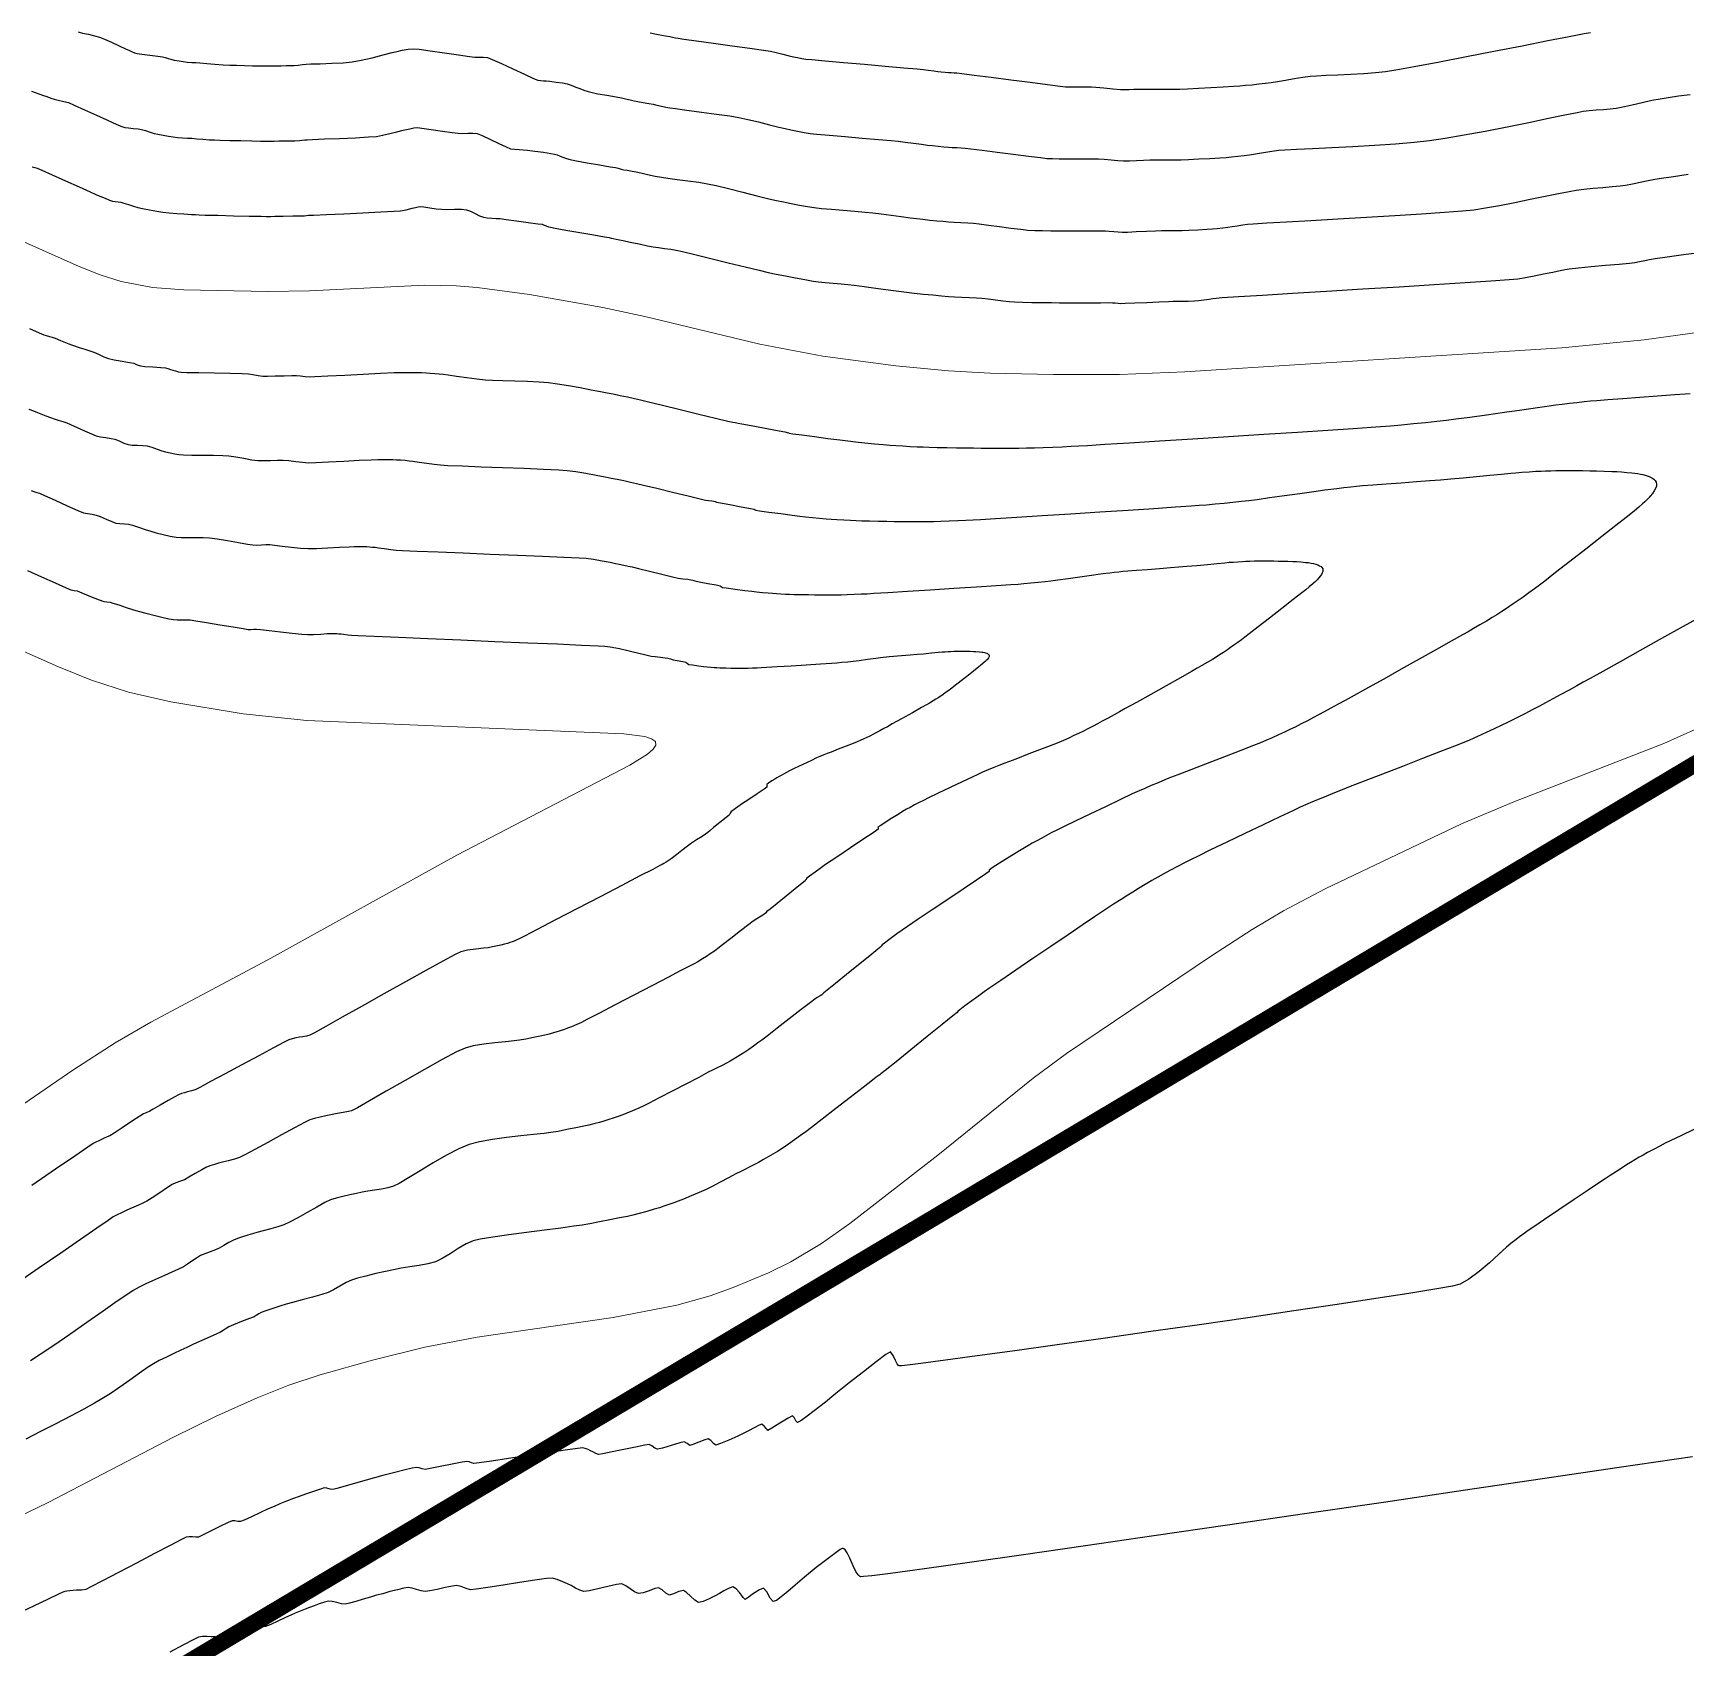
# Model space of a CAD drawing. Extents: x 27 to 849, y 0 to 853.
# Drawn here: x 153.4 to 252.1, y 643.6 to 740.1 of the extents above; entities that cross this region are included whole.
import ezdxf

# ---------------------------------------------------------------- set-up
doc = ezdxf.new("R2010")
doc.units = 0
doc.header["$LTSCALE"] = 2
for name, color, linetype in [('ARQ - PORTAS E ESQUADRIAS 1-50', 2, 'Continuous'), ('Curva 1 m', 5, 'Continuous'), ('Curva Mestra', 1, 'Continuous')]:
    doc.layers.add(name, color=color, linetype=linetype)

msp = doc.modelspace()

# ---------------------------------------------------------------- linework, layer by layer
at = {"layer": 'ARQ - PORTAS E ESQUADRIAS 1-50', "const_width": 1}
msp.add_lwpolyline([(619.662, 64.962), (532.953, 53.734), (488.222, 57.382), (464.071, 66.688), (452.245, 74.702), (148.786, 382.232), (76.606, 469.903), (65.463, 493.563), (62.139, 582.817), (440.601, 808.535), (802.504, 491.862), (619.662, 64.962)], close=True, dxfattribs=at)
at = {"layer": 'Curva 1 m', "linetype": 'Continuous', "lineweight": -3}
for points, elevation in [([(156.128, 740.145), (156.391, 740.081), (156.74, 740.006), (157.101, 739.924), (157.402, 739.84), (157.698, 739.72), (158.122, 739.531), (158.574, 739.323), (158.951, 739.147), (159.152, 739.055), (159.31, 738.986), (159.491, 738.91), (159.652, 738.855), (159.926, 738.816), (160.403, 738.761), (160.879, 738.707), (161.152, 738.671), (161.312, 738.624), (161.492, 738.563), (161.652, 738.513), (161.862, 738.468), (162.149, 738.414), (162.402, 738.374), (162.64, 738.351), (162.913, 738.333), (163.152, 738.317), (163.388, 738.298), (163.798, 738.266), (164.292, 738.227), (164.782, 738.192), (165.178, 738.168), (165.568, 738.154), (166.047, 738.141), (166.529, 738.132), (166.934, 738.126), (167.178, 738.123), (167.447, 738.123), (167.754, 738.127), (168.023, 738.13), (168.247, 738.133), (168.536, 738.136), (168.818, 738.141), (169.023, 738.149), (169.25, 738.172), (169.508, 738.204), (169.735, 738.229), (170.024, 738.239), (170.577, 738.253), (171.259, 738.276), (171.939, 738.311), (172.485, 738.362), (173.018, 738.46), (173.671, 738.61), (174.326, 738.773), (174.866, 738.911), (175.173, 738.985), (175.475, 739.05), (175.82, 739.116), (176.124, 739.149), (176.471, 739.114), (177.147, 739.021), (177.985, 738.899), (178.819, 738.776), (179.481, 738.679), (179.805, 738.635), (180.045, 738.634), (180.32, 738.64), (180.555, 738.621), (180.835, 738.508), (181.39, 738.258), (182.081, 737.94), (182.766, 737.623), (183.305, 737.376), (183.559, 737.267), (183.715, 737.246), (183.898, 737.238), (184.059, 737.229), (184.281, 737.204), (184.656, 737.158), (185.044, 737.106), (185.309, 737.058), (185.552, 736.973), (185.825, 736.859), (186.062, 736.763), (186.3, 736.68), (186.573, 736.592), (186.815, 736.523), (187.146, 736.46), (187.691, 736.367), (188.235, 736.276), (188.565, 736.218), (188.805, 736.161), (189.077, 736.092), (189.317, 736.035), (189.54, 735.993), (189.855, 735.937), (190.183, 735.88), (190.443, 735.832), (190.674, 735.783), (190.943, 735.724), (191.211, 735.665), (191.443, 735.619), (191.79, 735.569), (192.467, 735.48), (193.329, 735.366), (194.229, 735.244), (195.024, 735.131), (195.568, 735.043), (196.1, 734.927), (196.741, 734.771), (197.391, 734.607), (197.95, 734.464), (198.318, 734.375), (198.663, 734.303), (199.066, 734.222), (199.47, 734.147), (199.818, 734.092), (200.211, 734.051), (200.953, 733.984), (201.906, 733.901), (202.932, 733.813), (203.893, 733.73), (204.651, 733.664), (205.068, 733.625), (205.492, 733.572), (205.993, 733.504), (206.47, 733.439), (206.818, 733.394), (207.116, 733.361), (207.468, 733.326), (207.807, 733.293), (208.068, 733.271), (208.299, 733.257), (208.568, 733.244), (208.837, 733.232), (209.068, 733.216), (209.401, 733.175), (210.081, 733.088), (210.973, 732.972), (211.941, 732.846), (212.849, 732.729), (213.561, 732.641), (213.943, 732.598), (214.289, 732.582), (214.692, 732.573), (215.096, 732.569), (215.443, 732.567), (215.803, 732.567), (216.235, 732.572), (216.668, 732.574), (217.028, 732.568), (217.375, 732.544), (217.778, 732.505), (218.181, 732.468), (218.528, 732.448), (218.882, 732.453), (219.302, 732.473), (219.724, 732.496), (220.087, 732.51), (220.394, 732.513), (220.783, 732.512), (221.206, 732.51), (221.615, 732.511), (221.962, 732.516), (222.397, 732.533), (223.016, 732.563), (223.686, 732.599), (224.275, 732.633), (224.65, 732.658), (224.973, 732.687), (225.349, 732.726), (225.725, 732.768), (226.047, 732.809), (226.41, 732.865), (226.883, 732.946), (227.373, 733.027), (227.79, 733.085), (228.144, 733.108), (228.841, 733.144), (229.804, 733.19), (230.954, 733.247), (232.214, 733.314), (233.507, 733.389), (234.753, 733.472), (235.875, 733.563), (236.795, 733.661), (237.719, 733.798), (238.852, 733.995), (240.115, 734.232), (241.428, 734.49), (242.711, 734.749), (243.886, 734.99), (244.874, 735.194), (245.594, 735.34), (245.967, 735.41), (246.321, 735.451), (246.734, 735.488), (247.167, 735.523), (247.579, 735.561), (247.933, 735.605), (248.338, 735.682), (248.879, 735.8), (249.48, 735.936), (250.065, 736.064), (250.558, 736.162), (251.026, 736.235), (251.657, 736.325), (252.353, 736.42)], 48), ([(190.271, 740.085), (190.743, 740.001), (191.19, 739.923), (191.443, 739.877), (191.602, 739.843), (191.783, 739.803), (191.943, 739.77), (192.27, 739.724), (193.027, 739.62), (194.047, 739.48), (195.165, 739.327), (196.214, 739.181), (197.029, 739.066), (197.443, 739.002), (197.786, 738.926), (198.195, 738.825), (198.571, 738.729), (198.818, 738.669), (199.056, 738.619), (199.328, 738.566), (199.568, 738.527), (199.917, 738.493), (200.714, 738.421), (201.81, 738.324), (203.056, 738.215), (204.303, 738.105), (205.404, 738.008), (206.208, 737.937), (206.568, 737.904), (206.862, 737.867), (207.194, 737.822), (207.443, 737.789), (207.649, 737.767), (207.884, 737.743), (208.068, 737.727), (208.227, 737.718), (208.409, 737.71), (208.568, 737.7), (208.877, 737.662), (209.612, 737.568), (210.63, 737.438), (211.793, 737.289), (212.959, 737.14), (213.987, 737.01), (214.737, 736.916), (215.068, 736.877), (215.306, 736.867), (215.579, 736.863), (215.818, 736.861), (216.065, 736.862), (216.356, 736.865), (216.61, 736.861), (216.879, 736.842), (217.346, 736.803), (217.877, 736.757), (218.343, 736.719), (218.61, 736.702), (218.859, 736.707), (219.142, 736.722), (219.39, 736.733), (219.666, 736.733), (220.168, 736.732), (220.782, 736.731), (221.394, 736.732), (221.89, 736.74), (222.352, 736.758), (223.004, 736.788), (223.745, 736.827), (224.471, 736.867), (225.081, 736.903), (225.473, 736.93), (225.811, 736.96), (226.202, 736.999), (226.61, 737.043), (227.001, 737.088), (227.337, 737.13), (227.709, 737.187), (228.189, 737.269), (228.716, 737.358), (229.228, 737.44), (229.661, 737.499), (230.044, 737.529), (230.617, 737.56), (231.319, 737.594), (232.087, 737.632), (232.859, 737.676), (233.572, 737.727), (234.163, 737.787), (234.788, 737.888), (235.867, 738.084), (237.28, 738.35), (238.907, 738.662), (240.626, 738.995), (242.318, 739.325), (243.861, 739.627), (245.135, 739.876), (246.019, 740.049), (246.392, 740.119)], 49), ([(153.343, 736.612), (153.784, 736.454), (154.051, 736.359), (154.254, 736.284), (154.486, 736.198), (154.692, 736.13), (154.94, 736.07), (155.262, 736), (155.541, 735.926), (155.879, 735.783), (156.503, 735.503), (157.219, 735.177), (157.838, 734.895), (158.166, 734.748), (158.402, 734.645), (158.674, 734.531), (158.916, 734.449), (159.131, 734.413), (159.417, 734.384), (159.702, 734.356), (159.915, 734.326), (160.155, 734.256), (160.426, 734.163), (160.665, 734.089), (160.885, 734.041), (161.192, 733.98), (161.518, 733.922), (161.79, 733.88), (162.05, 733.854), (162.352, 733.832), (162.655, 733.813), (162.915, 733.795), (163.202, 733.773), (163.568, 733.744), (163.945, 733.715), (164.266, 733.696), (164.603, 733.685), (165.17, 733.671), (165.845, 733.656), (166.502, 733.642), (167.017, 733.632), (167.266, 733.628), (167.445, 733.629), (167.65, 733.631), (167.83, 733.633), (168.109, 733.637), (168.588, 733.645), (169.063, 733.654), (169.33, 733.661), (169.481, 733.677), (169.653, 733.698), (169.804, 733.715), (170.12, 733.728), (170.822, 733.756), (171.733, 733.793), (172.673, 733.834), (173.465, 733.876), (173.929, 733.914), (174.285, 733.979), (174.72, 734.079), (175.157, 734.188), (175.517, 734.28), (175.721, 734.329), (175.922, 734.372), (176.153, 734.417), (176.355, 734.439), (176.647, 734.406), (177.206, 734.326), (177.865, 734.227), (178.456, 734.141), (178.809, 734.096), (179.071, 734.092), (179.376, 734.101), (179.68, 734.102), (179.934, 734.075), (180.234, 733.961), (180.708, 733.744), (181.232, 733.493), (181.682, 733.279), (181.937, 733.173), (182.172, 733.141), (182.446, 733.128), (182.687, 733.115), (182.945, 733.084), (183.393, 733.026), (183.899, 732.959), (184.333, 732.897), (184.562, 732.859), (184.724, 732.802), (184.906, 732.726), (185.064, 732.662), (185.223, 732.607), (185.405, 732.548), (185.566, 732.502), (185.878, 732.445), (186.51, 732.335), (187.248, 732.208), (187.88, 732.1), (188.191, 732.044), (188.351, 732.007), (188.532, 731.961), (188.692, 731.923), (188.902, 731.884), (189.19, 731.834), (189.443, 731.787), (189.705, 731.731), (190.117, 731.639), (190.567, 731.542), (190.943, 731.467), (191.314, 731.413), (191.876, 731.341), (192.527, 731.258), (193.167, 731.169), (193.693, 731.083), (194.209, 730.97), (194.952, 730.791), (195.804, 730.579), (196.645, 730.368), (197.356, 730.191), (197.818, 730.082), (198.223, 729.996), (198.694, 729.901), (199.187, 729.805), (199.659, 729.72), (200.068, 729.656), (200.488, 729.61), (201.088, 729.556), (201.781, 729.498), (202.483, 729.442), (203.107, 729.389), (203.568, 729.345), (204.062, 729.285), (204.651, 729.206), (205.255, 729.123), (205.796, 729.05), (206.193, 728.999), (206.541, 728.961), (206.953, 728.918), (207.379, 728.876), (207.768, 728.839), (208.068, 728.814), (208.415, 728.793), (208.818, 728.775), (209.222, 728.755), (209.568, 728.732), (209.905, 728.692), (210.455, 728.619), (211.118, 728.529), (211.798, 728.438), (212.397, 728.363), (212.818, 728.32), (213.224, 728.299), (213.695, 728.286), (214.189, 728.279), (214.661, 728.276), (215.068, 728.272), (215.52, 728.271), (216.087, 728.273), (216.666, 728.276), (217.153, 728.278), (217.445, 728.274), (217.677, 728.258), (217.945, 728.232), (218.214, 728.208), (218.445, 728.194), (218.759, 728.201), (219.288, 728.223), (219.894, 728.25), (220.439, 728.275), (220.784, 728.288), (221.073, 728.29), (221.409, 728.289), (221.745, 728.288), (222.034, 728.291), (222.42, 728.307), (222.962, 728.335), (223.488, 728.364), (223.826, 728.386), (224.123, 728.414), (224.461, 728.45), (224.758, 728.487), (225, 728.524), (225.315, 728.578), (225.642, 728.632), (225.92, 728.671), (226.267, 728.694), (227.077, 728.742), (228.254, 728.81), (229.702, 728.893), (231.326, 728.988), (233.031, 729.089), (234.721, 729.192), (236.301, 729.293), (237.675, 729.386), (238.749, 729.468), (239.427, 729.535), (240.129, 729.64), (240.965, 729.789), (241.877, 729.965), (242.807, 730.153), (243.697, 730.337), (244.488, 730.5), (245.122, 730.627), (245.541, 730.701), (245.998, 730.756), (246.549, 730.81), (247.133, 730.862), (247.691, 730.91), (248.163, 730.954), (248.491, 730.993), (248.897, 731.07), (249.366, 731.175), (249.836, 731.282), (250.241, 731.364), (250.639, 731.425), (251.346, 731.525), (252.238, 731.648)], 47), ([(153.379, 732.084), (153.54, 732.049), (153.679, 732.012), (153.958, 731.89), (154.577, 731.613), (155.371, 731.254), (156.179, 730.89), (156.836, 730.594), (157.179, 730.441), (157.429, 730.336), (157.73, 730.212), (158.006, 730.103), (158.179, 730.042), (158.337, 730.018), (158.52, 730.002), (158.679, 729.981), (158.852, 729.929), (159.127, 729.838), (159.427, 729.739), (159.679, 729.665), (159.972, 729.601), (160.382, 729.52), (160.815, 729.443), (161.179, 729.387), (161.556, 729.349), (162.01, 729.316), (162.425, 729.29), (162.679, 729.273), (162.894, 729.256), (163.139, 729.237), (163.354, 729.224), (163.709, 729.214), (164.457, 729.197), (165.398, 729.176), (166.329, 729.155), (167.049, 729.14), (167.354, 729.134), (167.495, 729.134), (167.636, 729.136), (167.864, 729.14), (168.355, 729.149), (168.931, 729.159), (169.417, 729.169), (169.636, 729.174), (169.755, 729.187), (169.874, 729.2), (170.18, 729.214), (170.941, 729.249), (171.981, 729.296), (173.122, 729.348), (174.185, 729.399), (174.995, 729.44), (175.374, 729.466), (175.695, 729.531), (176.055, 729.62), (176.269, 729.673), (176.428, 729.706), (176.587, 729.728), (176.767, 729.706), (177.108, 729.653), (177.495, 729.594), (177.814, 729.557), (178.147, 729.55), (178.582, 729.557), (179.007, 729.556), (179.314, 729.529), (179.552, 729.441), (179.823, 729.305), (180.09, 729.167), (180.315, 729.078), (180.541, 729.042), (180.811, 729.026), (181.082, 729.016), (181.315, 729.001), (181.671, 728.956), (182.293, 728.873), (182.987, 728.778), (183.559, 728.698), (183.815, 728.66), (183.942, 728.612), (184.066, 728.561), (184.191, 728.519), (184.317, 728.482), (184.591, 728.432), (185.237, 728.32), (186.068, 728.175), (186.898, 728.031), (187.543, 727.919), (187.817, 727.871), (187.942, 727.841), (188.068, 727.81), (188.237, 727.78), (188.443, 727.742), (188.654, 727.697), (189.085, 727.602), (189.61, 727.488), (190.105, 727.383), (190.443, 727.315), (190.76, 727.268), (191.131, 727.221), (191.501, 727.174), (191.818, 727.123), (192.195, 727.037), (192.928, 726.859), (193.885, 726.623), (194.934, 726.364), (195.943, 726.116), (196.782, 725.913), (197.318, 725.789), (197.784, 725.692), (198.346, 725.58), (198.942, 725.465), (199.511, 725.359), (199.99, 725.274), (200.318, 725.221), (200.721, 725.177), (201.192, 725.139), (201.663, 725.103), (202.068, 725.066), (202.442, 725.019), (203.034, 724.94), (203.743, 724.844), (204.468, 724.746), (205.11, 724.661), (205.568, 724.604), (206.032, 724.553), (206.582, 724.496), (207.15, 724.44), (207.667, 724.391), (208.068, 724.357), (208.438, 724.334), (208.877, 724.312), (209.329, 724.291), (209.744, 724.27), (210.068, 724.248), (210.444, 724.203), (210.88, 724.142), (211.317, 724.082), (211.693, 724.042), (212.011, 724.027), (212.486, 724.013), (213.056, 724.001), (213.657, 723.991), (214.224, 723.984), (214.693, 723.978), (215.196, 723.976), (215.841, 723.976), (216.528, 723.978), (217.159, 723.981), (217.637, 723.982), (217.863, 723.981), (218.022, 723.969), (218.204, 723.951), (218.363, 723.941), (218.629, 723.949), (219.194, 723.971), (219.91, 724.001), (220.629, 724.031), (221.202, 724.055), (221.481, 724.065), (221.68, 724.066), (221.907, 724.065), (222.106, 724.067), (222.385, 724.079), (222.752, 724.099), (223.002, 724.115), (223.151, 724.128), (223.32, 724.147), (223.468, 724.165), (223.639, 724.192), (223.857, 724.229), (224.049, 724.257), (224.42, 724.281), (225.38, 724.341), (226.813, 724.429), (228.605, 724.54), (230.64, 724.666), (232.804, 724.8), (234.982, 724.936), (237.059, 725.068), (238.92, 725.187), (240.45, 725.288), (241.535, 725.364), (242.059, 725.409), (242.513, 725.48), (243.034, 725.58), (243.588, 725.695), (244.141, 725.811), (244.662, 725.914), (245.116, 725.992), (245.676, 726.059), (246.448, 726.137), (247.302, 726.217), (248.107, 726.29), (248.733, 726.348), (249.049, 726.381), (249.328, 726.437), (249.645, 726.509), (249.924, 726.567), (250.249, 726.615), (250.967, 726.715), (251.95, 726.852), (253.074, 727.007)], 46), ([(153.22, 722.44), (153.8, 722.177), (154.068, 722.06), (154.226, 722.014), (154.409, 721.969), (154.568, 721.926), (154.761, 721.852), (155.067, 721.729), (155.374, 721.604), (155.568, 721.527), (155.727, 721.467), (155.908, 721.399), (156.068, 721.343), (156.247, 721.287), (156.529, 721.201), (156.83, 721.108), (157.068, 721.027), (157.347, 720.903), (157.662, 720.753), (157.944, 720.639), (158.266, 720.569), (158.744, 720.484), (159.198, 720.407), (159.444, 720.361), (159.642, 720.279), (159.839, 720.202), (160.103, 720.177), (160.585, 720.144), (161.07, 720.113), (161.339, 720.088), (161.481, 720.049), (161.641, 719.993), (161.781, 719.947), (161.934, 719.905), (162.12, 719.86), (162.284, 719.829), (162.612, 719.818), (163.33, 719.803), (164.248, 719.785), (165.174, 719.768), (165.917, 719.752), (166.284, 719.739), (166.56, 719.696), (166.874, 719.637), (167.149, 719.597), (167.427, 719.596), (167.895, 719.606), (168.424, 719.62), (168.886, 719.633), (169.149, 719.635), (169.392, 719.612), (169.669, 719.577), (169.911, 719.555), (170.259, 719.568), (171.021, 719.604), (172.036, 719.655), (173.143, 719.712), (174.182, 719.764), (174.992, 719.804), (175.411, 719.82), (175.777, 719.82), (176.211, 719.814), (176.621, 719.804), (176.911, 719.793), (177.143, 719.78), (177.412, 719.761), (177.681, 719.738), (177.911, 719.716), (178.209, 719.676), (178.714, 719.601), (179.319, 719.513), (179.92, 719.431), (180.411, 719.375), (180.859, 719.349), (181.481, 719.329), (182.201, 719.31), (182.944, 719.288), (183.634, 719.257), (184.194, 719.214), (184.742, 719.141), (185.399, 719.034), (186.095, 718.91), (186.757, 718.785), (187.314, 718.678), (187.694, 718.604), (188.056, 718.531), (188.476, 718.443), (188.914, 718.349), (189.333, 718.257), (189.694, 718.176), (190.163, 718.065), (191.007, 717.861), (192.065, 717.603), (193.175, 717.333), (194.174, 717.089), (194.901, 716.912), (195.194, 716.842), (195.335, 716.823), (195.444, 716.81), (195.526, 716.785), (195.75, 716.742), (196.306, 716.637), (197.027, 716.501), (197.748, 716.365), (198.303, 716.26), (198.526, 716.217), (198.571, 716.184), (198.785, 716.155), (199.332, 716.081), (200.073, 715.982), (200.869, 715.876), (201.581, 715.783), (202.071, 715.723), (202.535, 715.671), (203.085, 715.614), (203.653, 715.558), (204.171, 715.51), (204.571, 715.476), (204.932, 715.451), (205.351, 715.425), (205.79, 715.402), (206.21, 715.381), (206.571, 715.366), (206.923, 715.355), (207.408, 715.342), (207.972, 715.33), (208.557, 715.318), (209.109, 715.309), (209.572, 715.303), (210.026, 715.299), (210.564, 715.296), (211.145, 715.294), (211.728, 715.295), (212.273, 715.298), (212.741, 715.305), (213.203, 715.317), (213.735, 715.335), (214.301, 715.357), (214.867, 715.382), (215.398, 715.406), (215.86, 715.429), (216.368, 715.46), (217.409, 715.524), (218.876, 715.616), (220.665, 715.728), (222.669, 715.855), (224.782, 715.989), (226.901, 716.125), (228.918, 716.254), (230.729, 716.371), (232.229, 716.469), (233.31, 716.541), (233.869, 716.581), (234.452, 716.631), (235.123, 716.693), (235.837, 716.762), (236.551, 716.834), (237.221, 716.905), (237.802, 716.971), (238.36, 717.042), (239.187, 717.154), (240.185, 717.292), (241.256, 717.442), (242.304, 717.589), (243.231, 717.719), (243.941, 717.818), (244.336, 717.872), (244.707, 717.918), (245.138, 717.971), (245.589, 718.024), (246.02, 718.072), (246.392, 718.11), (246.771, 718.142), (247.442, 718.193), (248.324, 718.259), (249.337, 718.333), (250.4, 718.412), (251.43, 718.489), (252.347, 718.56)], 44), ([(153.183, 717.626), (153.454, 717.514), (153.693, 717.417), (153.906, 717.337), (154.194, 717.23), (154.481, 717.124), (154.693, 717.049), (154.932, 716.974), (155.206, 716.892), (155.443, 716.812), (155.673, 716.712), (156.061, 716.533), (156.51, 716.328), (156.921, 716.145), (157.196, 716.037), (157.463, 715.976), (157.785, 715.923), (158.094, 715.875), (158.321, 715.828), (158.573, 715.729), (158.857, 715.601), (159.111, 715.51), (159.345, 715.482), (159.665, 715.466), (159.989, 715.451), (160.236, 715.425), (160.519, 715.346), (160.838, 715.234), (161.12, 715.142), (161.339, 715.082), (161.61, 715.012), (161.887, 714.948), (162.126, 714.906), (162.41, 714.892), (162.921, 714.883), (163.554, 714.875), (164.202, 714.868), (164.761, 714.856), (165.126, 714.839), (165.536, 714.78), (166.016, 714.692), (166.483, 714.606), (166.856, 714.555), (167.202, 714.55), (167.605, 714.565), (168.009, 714.582), (168.356, 714.583), (168.705, 714.553), (169.115, 714.502), (169.526, 714.452), (169.88, 714.425), (170.306, 714.435), (171.064, 714.47), (171.983, 714.518), (172.893, 714.567), (173.624, 714.606), (174.005, 714.623), (174.279, 714.623), (174.605, 714.618), (174.912, 714.611), (175.13, 714.603), (175.369, 714.588), (175.641, 714.567), (175.88, 714.545), (176.103, 714.515), (176.482, 714.459), (176.936, 714.393), (177.386, 714.331), (177.755, 714.289), (178.195, 714.266), (179.049, 714.231), (180.183, 714.188), (181.461, 714.14), (182.749, 714.091), (183.911, 714.043), (184.813, 714.001), (185.319, 713.967), (185.824, 713.898), (186.432, 713.796), (187.05, 713.682), (187.585, 713.58), (187.944, 713.509), (188.292, 713.439), (188.695, 713.354), (189.098, 713.267), (189.444, 713.189), (189.879, 713.085), (190.661, 712.895), (191.607, 712.664), (192.53, 712.438), (193.245, 712.264), (193.569, 712.188), (193.753, 712.162), (193.959, 712.138), (194.07, 712.125), (194.152, 712.1), (194.234, 712.074), (194.476, 712.028), (195.033, 711.923), (195.695, 711.798), (196.249, 711.694), (196.484, 711.649), (196.529, 711.615), (196.575, 711.582), (196.803, 711.55), (197.359, 711.475), (198.063, 711.382), (198.736, 711.294), (199.2, 711.236), (199.548, 711.198), (199.96, 711.155), (200.386, 711.113), (200.774, 711.076), (201.075, 711.051), (201.421, 711.027), (201.824, 711.004), (202.228, 710.984), (202.575, 710.969), (202.905, 710.958), (203.367, 710.947), (203.889, 710.936), (204.399, 710.927), (204.825, 710.921), (205.243, 710.918), (205.741, 710.915), (206.269, 710.915), (206.773, 710.917), (207.202, 710.923), (207.625, 710.934), (208.115, 710.952), (208.628, 710.973), (209.118, 710.995), (209.541, 711.016), (209.978, 711.042), (210.882, 711.098), (212.149, 711.177), (213.677, 711.274), (215.363, 711.381), (217.104, 711.492), (218.798, 711.6), (220.343, 711.7), (221.634, 711.784), (222.57, 711.846), (223.048, 711.88), (223.485, 711.917), (223.988, 711.964), (224.524, 712.015), (225.059, 712.069), (225.562, 712.123), (225.998, 712.172), (226.494, 712.236), (227.24, 712.338), (228.126, 712.461), (229.044, 712.589), (229.884, 712.707), (230.539, 712.799), (230.898, 712.848), (231.254, 712.892), (231.669, 712.942), (232.083, 712.989), (232.44, 713.027), (232.784, 713.055), (233.403, 713.102), (234.207, 713.161), (235.104, 713.228), (236.004, 713.295), (236.816, 713.357), (237.45, 713.408), (238.056, 713.461), (238.796, 713.529), (239.599, 713.604), (240.389, 713.679), (241.093, 713.746), (241.638, 713.797), (241.95, 713.825), (242.309, 713.853), (242.735, 713.883), (243.143, 713.91), (243.45, 713.927), (243.715, 713.938), (244.023, 713.948), (244.331, 713.955), (244.597, 713.959), (244.939, 713.959), (245.428, 713.957), (245.94, 713.951), (246.354, 713.945), (246.75, 713.936), (247.22, 713.922), (247.663, 713.907), (247.977, 713.892), (248.248, 713.872), (248.575, 713.844), (248.871, 713.815), (249.051, 713.796), (249.204, 713.772), (249.377, 713.741), (249.515, 713.712), (249.718, 713.657), (249.899, 713.598), (250.052, 713.522), (250.177, 713.447), (250.26, 713.354), (250.327, 713.254), (250.338, 713.136), (250.332, 713.016), (250.279, 712.884), (250.205, 712.738), (250.098, 712.588), (249.969, 712.427), (249.874, 712.324), (249.753, 712.199), (249.644, 712.091), (249.508, 711.969), (249.28, 711.771), (249.027, 711.553), (248.815, 711.375), (248.529, 711.149), (247.912, 710.667), (247.074, 710.012), (246.121, 709.269), (245.164, 708.523), (244.31, 707.859), (243.668, 707.36), (243.346, 707.113), (243.056, 706.895), (242.715, 706.645), (242.375, 706.398), (242.082, 706.19), (241.789, 705.989), (241.446, 705.758), (241.102, 705.531), (240.803, 705.339), (240.536, 705.176), (240.183, 704.966), (239.793, 704.737), (239.414, 704.516), (239.093, 704.331), (238.75, 704.137), (238.088, 703.765), (237.197, 703.265), (236.167, 702.689), (235.09, 702.086), (234.056, 701.508), (233.156, 701.005), (232.48, 700.628), (232.12, 700.427), (231.761, 700.23), (231.339, 699.999), (230.901, 699.76), (230.494, 699.54), (230.167, 699.365), (229.858, 699.203), (229.5, 699.016), (229.125, 698.823), (228.765, 698.64), (228.453, 698.487), (228.14, 698.339), (227.774, 698.172), (227.39, 697.999), (227.022, 697.838), (226.703, 697.701), (226.284, 697.535), (225.52, 697.238), (224.55, 696.863), (223.509, 696.461), (222.535, 696.086), (221.764, 695.787), (221.332, 695.618), (220.99, 695.48), (220.594, 695.317), (220.181, 695.145), (219.787, 694.978), (219.45, 694.83), (219.045, 694.642), (218.337, 694.306), (217.45, 693.883), (216.507, 693.432), (215.631, 693.011), (214.946, 692.68), (214.575, 692.499), (214.212, 692.313), (213.787, 692.089), (213.38, 691.872), (213.075, 691.705), (212.814, 691.554), (212.513, 691.375), (212.213, 691.194), (211.956, 691.036), (211.605, 690.814), (211.121, 690.502), (210.691, 690.224), (210.505, 690.102), (210.513, 690.018), (210.303, 689.875), (209.745, 689.501), (208.952, 688.968), (208.033, 688.351), (207.099, 687.724), (206.261, 687.159), (205.629, 686.733), (205.312, 686.517), (204.991, 686.283), (204.598, 685.992), (204.264, 685.741), (204.12, 685.632), (204.087, 685.581), (204.054, 685.531), (203.863, 685.376), (203.378, 684.983), (202.714, 684.446), (201.991, 683.862), (201.326, 683.324), (200.838, 682.929), (200.643, 682.772), (200.578, 682.714), (200.512, 682.657), (200.418, 682.598), (200.245, 682.49), (200.093, 682.391), (199.84, 682.197), (199.285, 681.767), (198.573, 681.213), (197.848, 680.649), (197.254, 680.189), (196.936, 679.945), (196.705, 679.775), (196.436, 679.58), (196.165, 679.388), (195.928, 679.228), (195.669, 679.065), (195.352, 678.874), (195.047, 678.695), (194.825, 678.569), (194.571, 678.438), (194.277, 678.295), (194.02, 678.168), (193.741, 678.022), (193.165, 677.72), (192.407, 677.323), (191.585, 676.893), (190.813, 676.49), (190.208, 676.177), (189.887, 676.015), (189.583, 675.88), (189.219, 675.726), (188.874, 675.585), (188.632, 675.489), (188.369, 675.392), (188.067, 675.287), (187.8, 675.199), (187.564, 675.128), (187.24, 675.033), (186.897, 674.938), (186.606, 674.863), (186.305, 674.798), (185.842, 674.703), (185.304, 674.597), (184.773, 674.496), (184.334, 674.418), (183.936, 674.368), (183.315, 674.305), (182.545, 674.227), (181.7, 674.132), (180.854, 674.017), (180.082, 673.879), (179.459, 673.716), (178.848, 673.457), (178.112, 673.071), (177.319, 672.615), (176.537, 672.145), (175.835, 671.718), (175.283, 671.391), (174.948, 671.221), (174.62, 671.128), (174.227, 671.052), (173.812, 670.986), (173.414, 670.924), (173.073, 670.861), (172.733, 670.789), (172.336, 670.704), (171.921, 670.609), (171.529, 670.507), (171.198, 670.399), (170.859, 670.239), (170.367, 669.974), (169.8, 669.657), (169.232, 669.34), (168.74, 669.073), (168.4, 668.909), (168.05, 668.789), (167.62, 668.668), (167.177, 668.554), (166.79, 668.456), (166.525, 668.385), (166.255, 668.302), (165.938, 668.202), (165.633, 668.099), (165.4, 668.008), (165.126, 667.859), (164.822, 667.672), (164.55, 667.519), (164.316, 667.422), (164.006, 667.308), (163.688, 667.188), (163.425, 667.073), (163.188, 666.93), (162.92, 666.746), (162.654, 666.561), (162.418, 666.414), (162.121, 666.27), (161.711, 666.087), (161.28, 665.898), (160.918, 665.735), (160.57, 665.573), (160.163, 665.381), (159.758, 665.183), (159.418, 665), (159.091, 664.783), (158.459, 664.346), (157.61, 663.753), (156.636, 663.072), (155.625, 662.369), (154.669, 661.71), (153.856, 661.162), (153.276, 660.791)], 43), ([(153.318, 712.756), (153.477, 712.706), (153.66, 712.651), (153.818, 712.598), (154.123, 712.464), (154.744, 712.185), (155.476, 711.856), (156.112, 711.574), (156.447, 711.435), (156.684, 711.385), (156.959, 711.344), (157.197, 711.296), (157.437, 711.204), (157.79, 711.053), (158.143, 710.905), (158.383, 710.819), (158.619, 710.793), (158.894, 710.784), (159.133, 710.762), (159.372, 710.694), (159.735, 710.572), (160.128, 710.44), (160.458, 710.337), (160.787, 710.247), (161.194, 710.142), (161.61, 710.046), (161.967, 709.983), (162.281, 709.963), (162.695, 709.959), (163.152, 709.96), (163.595, 709.957), (163.967, 709.938), (164.415, 709.877), (165.033, 709.773), (165.687, 709.657), (166.242, 709.56), (166.562, 709.513), (166.793, 709.51), (167.062, 709.52), (167.331, 709.531), (167.562, 709.532), (167.844, 709.505), (168.306, 709.448), (168.857, 709.382), (169.402, 709.324), (169.848, 709.294), (170.35, 709.301), (171.023, 709.332), (171.72, 709.373), (172.294, 709.41), (172.598, 709.426), (172.852, 709.426), (173.139, 709.42), (173.348, 709.413), (173.508, 709.403), (173.689, 709.389), (173.848, 709.374), (174.053, 709.346), (174.398, 709.295), (174.781, 709.241), (175.098, 709.204), (175.485, 709.184), (176.362, 709.147), (177.608, 709.096), (179.102, 709.035), (180.721, 708.97), (182.344, 708.904), (183.85, 708.842), (185.117, 708.787), (186.022, 708.746), (186.445, 708.721), (186.879, 708.659), (187.396, 708.568), (187.875, 708.478), (188.195, 708.415), (188.427, 708.369), (188.695, 708.312), (188.964, 708.253), (189.195, 708.202), (189.564, 708.113), (190.22, 707.951), (190.968, 707.768), (191.608, 707.612), (191.945, 707.534), (192.216, 707.496), (192.523, 707.461), (192.696, 707.439), (192.819, 707.402), (192.942, 707.364), (193.195, 707.315), (193.704, 707.22), (194.206, 707.126), (194.442, 707.08), (194.51, 707.03), (194.578, 706.98), (194.813, 706.946), (195.336, 706.876), (195.917, 706.801), (196.328, 706.749), (196.626, 706.717), (196.978, 706.681), (197.317, 706.649), (197.578, 706.626), (197.809, 706.61), (198.078, 706.595), (198.347, 706.581), (198.578, 706.571), (198.869, 706.563), (199.278, 706.553), (199.713, 706.545), (200.078, 706.539), (200.436, 706.537), (200.865, 706.535), (201.296, 706.536), (201.663, 706.541), (202.023, 706.551), (202.443, 706.567), (202.862, 706.585), (203.222, 706.603), (203.623, 706.627), (204.465, 706.679), (205.625, 706.752), (206.975, 706.838), (208.393, 706.928), (209.751, 707.015), (210.927, 707.091), (211.794, 707.148), (212.227, 707.179), (212.583, 707.21), (212.995, 707.248), (213.426, 707.291), (213.838, 707.334), (214.193, 707.374), (214.598, 707.426), (215.212, 707.51), (215.92, 707.609), (216.608, 707.706), (217.16, 707.783), (217.46, 707.824), (217.698, 707.854), (217.974, 707.887), (218.25, 707.918), (218.488, 707.943), (218.775, 707.967), (219.298, 708.006), (219.961, 708.055), (220.668, 708.107), (221.322, 708.157), (221.828, 708.197), (222.309, 708.24), (222.902, 708.295), (223.528, 708.354), (224.11, 708.409), (224.569, 708.452), (224.828, 708.476), (225.068, 708.494), (225.351, 708.514), (225.623, 708.532), (225.828, 708.544), (226.071, 708.553), (226.349, 708.561), (226.593, 708.565), (226.821, 708.565), (227.147, 708.563), (227.488, 708.56), (227.764, 708.555), (228.028, 708.549), (228.342, 708.54), (228.637, 708.53), (228.846, 708.52), (229.099, 708.501), (229.384, 708.475), (229.562, 708.456), (229.726, 708.429), (229.872, 708.4), (230.008, 708.362), (230.127, 708.324), (230.227, 708.274), (230.313, 708.223), (230.366, 708.161), (230.413, 708.095), (230.418, 708.016), (230.416, 707.936), (230.379, 707.847), (230.332, 707.75), (230.26, 707.652), (230.174, 707.543), (230.074, 707.436), (229.957, 707.32), (229.823, 707.2), (229.603, 707.009), (229.405, 706.842), (229.167, 706.655), (228.655, 706.254), (227.977, 705.725), (227.24, 705.15), (226.553, 704.616), (226.023, 704.204), (225.759, 704), (225.565, 703.856), (225.338, 703.689), (225.111, 703.524), (224.916, 703.386), (224.721, 703.251), (224.492, 703.098), (224.263, 702.946), (224.063, 702.818), (223.831, 702.676), (223.521, 702.493), (223.198, 702.305), (222.924, 702.146), (222.588, 701.956), (221.929, 701.586), (221.074, 701.108), (220.153, 700.593), (219.294, 700.112), (218.625, 699.739), (218.275, 699.544), (217.968, 699.375), (217.607, 699.178), (217.255, 698.987), (216.973, 698.835), (216.71, 698.697), (216.403, 698.538), (216.096, 698.381), (215.83, 698.25), (215.563, 698.125), (215.25, 697.982), (214.935, 697.843), (214.664, 697.726), (214.313, 697.587), (213.67, 697.338), (212.881, 697.034), (212.091, 696.729), (211.443, 696.478), (211.083, 696.338), (210.791, 696.219), (210.453, 696.08), (210.116, 695.938), (209.828, 695.812), (209.491, 695.655), (208.898, 695.373), (208.18, 695.03), (207.467, 694.688), (206.889, 694.41), (206.578, 694.258), (206.336, 694.134), (206.053, 693.985), (205.781, 693.84), (205.578, 693.729), (205.339, 693.59), (205.068, 693.427), (204.832, 693.283), (204.599, 693.135), (204.277, 692.929), (203.99, 692.744), (203.865, 692.66), (203.871, 692.597), (203.878, 692.534), (203.634, 692.368), (203.025, 691.958), (202.223, 691.42), (201.404, 690.87), (200.742, 690.425), (200.41, 690.2), (200.113, 689.983), (199.782, 689.737), (199.616, 689.61), (199.566, 689.534), (199.516, 689.458), (199.344, 689.318), (198.928, 688.981), (198.388, 688.545), (197.847, 688.108), (197.424, 687.766), (197.242, 687.619), (197.144, 687.532), (197.045, 687.446), (196.899, 687.354), (196.642, 687.194), (196.417, 687.047), (196.153, 686.847), (195.657, 686.462), (195.083, 686.015), (194.583, 685.626), (194.312, 685.417), (194.1, 685.261), (193.857, 685.087), (193.64, 684.939), (193.399, 684.789), (193.117, 684.621), (192.905, 684.5), (192.735, 684.412), (192.54, 684.317), (192.369, 684.232), (192.07, 684.077), (191.371, 683.711), (190.402, 683.206), (189.297, 682.629), (188.189, 682.051), (187.21, 681.541), (186.492, 681.169), (186.169, 681.003), (185.887, 680.879), (185.565, 680.745), (185.332, 680.652), (185.157, 680.588), (184.955, 680.518), (184.778, 680.459), (184.553, 680.392), (184.25, 680.306), (183.981, 680.235), (183.711, 680.177), (183.296, 680.094), (182.844, 680.007), (182.467, 679.938), (182.142, 679.899), (181.625, 679.847), (180.995, 679.781), (180.332, 679.698), (179.712, 679.595), (179.217, 679.47), (178.705, 679.235), (177.86, 678.786), (176.8, 678.196), (175.646, 677.539), (174.515, 676.89), (173.526, 676.322), (172.799, 675.91), (172.451, 675.728), (172.169, 675.653), (171.832, 675.593), (171.492, 675.54), (171.201, 675.488), (170.911, 675.427), (170.571, 675.353), (170.234, 675.269), (169.951, 675.18), (169.635, 675.025), (169.036, 674.706), (168.266, 674.289), (167.439, 673.84), (166.669, 673.422), (166.069, 673.102), (165.753, 672.944), (165.451, 672.844), (165.084, 672.745), (164.738, 672.658), (164.503, 672.595), (164.262, 672.521), (163.988, 672.433), (163.753, 672.344), (163.501, 672.206), (163.117, 671.98), (162.733, 671.752), (162.479, 671.61), (162.241, 671.513), (161.965, 671.413), (161.729, 671.313), (161.449, 671.136), (160.998, 670.834), (160.535, 670.525), (160.218, 670.325), (159.991, 670.213), (159.721, 670.093), (159.449, 669.976), (159.218, 669.872), (158.986, 669.764), (158.714, 669.636), (158.445, 669.504), (158.218, 669.382), (157.918, 669.182), (157.235, 668.713), (156.26, 668.04), (155.086, 667.229), (153.804, 666.343), (152.507, 665.448)], 42), ([(153.103, 707.979), (153.929, 707.612), (154.758, 707.244), (155.409, 706.957), (155.698, 706.833), (155.886, 706.798), (156.073, 706.764), (156.348, 706.656), (156.864, 706.444), (157.38, 706.233), (157.654, 706.128), (157.841, 706.112), (158.029, 706.099), (158.205, 706.046), (158.556, 705.929), (158.997, 705.783), (159.439, 705.64), (159.796, 705.532), (160.163, 705.436), (160.635, 705.319), (161.124, 705.203), (161.544, 705.11), (161.809, 705.061), (162.039, 705.046), (162.308, 705.046), (162.578, 705.047), (162.809, 705.038), (163.148, 704.988), (163.794, 704.882), (164.588, 704.749), (165.372, 704.617), (165.985, 704.515), (166.269, 704.471), (166.428, 704.471), (166.61, 704.479), (166.769, 704.481), (167.015, 704.456), (167.537, 704.398), (168.206, 704.324), (168.894, 704.249), (169.474, 704.19), (169.817, 704.163), (170.172, 704.169), (170.604, 704.192), (170.986, 704.217), (171.192, 704.229), (171.398, 704.227), (171.567, 704.222), (171.692, 704.214), (171.817, 704.203), (171.964, 704.182), (172.217, 704.145), (172.442, 704.118), (172.827, 704.1), (173.802, 704.058), (175.238, 703.998), (177.003, 703.924), (178.966, 703.842), (180.996, 703.757), (182.962, 703.675), (184.734, 703.6), (186.18, 703.538), (187.169, 703.494), (187.57, 703.474), (187.872, 703.429), (188.211, 703.367), (188.445, 703.321), (188.605, 703.289), (188.787, 703.25), (188.945, 703.215), (189.179, 703.156), (189.584, 703.055), (190.013, 702.949), (190.32, 702.881), (190.576, 702.843), (190.887, 702.806), (191.166, 702.775), (191.322, 702.754), (191.487, 702.704), (191.65, 702.653), (191.876, 702.61), (192.21, 702.55), (192.4, 702.511), (192.491, 702.444), (192.581, 702.378), (192.787, 702.346), (193.164, 702.298), (193.456, 702.263), (193.663, 702.241), (193.897, 702.217), (194.081, 702.201), (194.24, 702.191), (194.422, 702.181), (194.581, 702.174), (194.79, 702.168), (195.078, 702.162), (195.331, 702.158), (195.579, 702.156), (195.87, 702.156), (196.124, 702.158), (196.372, 702.166), (196.655, 702.178), (196.903, 702.19), (197.204, 702.208), (197.841, 702.248), (198.68, 702.301), (199.589, 702.359), (200.435, 702.413), (201.085, 702.455), (201.406, 702.478), (201.719, 702.505), (202.076, 702.541), (202.389, 702.575), (202.735, 702.621), (203.252, 702.693), (203.746, 702.762), (204.022, 702.8), (204.186, 702.82), (204.372, 702.842), (204.536, 702.86), (204.799, 702.88), (205.273, 702.916), (205.796, 702.955), (206.206, 702.987), (206.591, 703.021), (207.056, 703.065), (207.472, 703.104), (207.706, 703.126), (207.872, 703.138), (208.061, 703.151), (208.206, 703.16), (208.397, 703.167), (208.589, 703.171), (208.754, 703.17), (208.981, 703.169), (209.174, 703.166), (209.358, 703.161), (209.565, 703.155), (209.715, 703.148), (209.923, 703.131), (210.073, 703.116), (210.153, 703.102), (210.228, 703.088), (210.294, 703.069), (210.356, 703.05), (210.404, 703.025), (210.449, 703), (210.499, 702.936), (210.5, 702.856), (210.48, 702.811), (210.458, 702.763), (210.42, 702.713), (210.379, 702.66), (210.327, 702.605), (210.271, 702.548), (210.156, 702.447), (209.995, 702.309), (209.787, 702.146), (209.353, 701.807), (208.84, 701.407), (208.397, 701.062), (208.172, 700.888), (208.038, 700.789), (207.885, 700.677), (207.75, 700.581), (207.616, 700.489), (207.461, 700.386), (207.324, 700.297), (207.159, 700.197), (206.944, 700.071), (206.754, 699.961), (206.47, 699.801), (205.92, 699.493), (205.278, 699.134), (204.723, 698.824), (204.43, 698.66), (204.218, 698.544), (203.976, 698.412), (203.779, 698.306), (203.597, 698.211), (203.39, 698.104), (203.207, 698.013), (203.023, 697.927), (202.811, 697.832), (202.624, 697.751), (202.394, 697.66), (201.974, 697.498), (201.491, 697.312), (201.069, 697.149), (200.834, 697.057), (200.633, 696.975), (200.405, 696.88), (200.206, 696.794), (199.901, 696.651), (199.382, 696.403), (198.869, 696.157), (198.581, 696.017), (198.414, 695.931), (198.226, 695.831), (198.081, 695.753), (197.962, 695.683), (197.826, 695.602), (197.708, 695.53), (197.541, 695.426), (197.332, 695.293), (197.225, 695.218), (197.233, 695.134), (197.242, 695.05), (197.069, 694.929), (196.659, 694.653), (196.163, 694.321), (195.729, 694.032), (195.508, 693.883), (195.365, 693.78), (195.204, 693.662), (195.111, 693.588), (195.044, 693.487), (194.978, 693.386), (194.798, 693.236), (194.425, 692.936), (194.045, 692.631), (193.841, 692.466), (193.711, 692.35), (193.578, 692.236), (193.376, 692.107), (193.037, 691.897), (192.741, 691.704), (192.498, 691.522), (192.167, 691.264), (191.86, 691.022), (191.689, 690.889), (191.522, 690.767), (191.353, 690.65), (191.231, 690.574), (191.088, 690.489), (190.985, 690.43), (190.851, 690.363), (190.717, 690.296), (190.42, 690.142), (189.66, 689.746), (188.57, 689.177), (187.279, 688.505), (185.922, 687.797), (184.628, 687.123), (183.531, 686.552), (182.761, 686.151), (182.451, 685.991), (182.308, 685.929), (182.145, 685.861), (182.032, 685.816), (181.894, 685.766), (181.755, 685.719), (181.571, 685.665), (181.357, 685.607), (181.158, 685.565), (180.862, 685.507), (180.599, 685.459), (180.317, 685.427), (179.864, 685.38), (179.372, 685.314), (178.974, 685.225), (178.627, 685.053), (177.895, 684.659), (176.876, 684.097), (175.668, 683.426), (174.37, 682.7), (173.079, 681.977), (171.894, 681.312), (170.913, 680.763), (170.233, 680.385), (169.954, 680.235), (169.758, 680.187), (169.529, 680.15), (169.329, 680.115), (169.128, 680.073), (168.899, 680.02), (168.704, 679.961), (168.424, 679.818), (167.784, 679.479), (166.905, 679.008), (165.905, 678.472), (164.906, 677.935), (164.026, 677.464), (163.386, 677.124), (163.106, 676.98), (162.896, 676.913), (162.653, 676.85), (162.481, 676.805), (162.292, 676.747), (162.106, 676.68), (161.902, 676.566), (161.495, 676.33), (161.02, 676.053), (160.613, 675.817), (160.408, 675.701), (160.22, 675.628), (160.033, 675.552), (159.799, 675.403), (159.319, 675.088), (158.755, 674.715), (158.267, 674.395), (158.017, 674.236), (157.86, 674.16), (157.678, 674.08), (157.517, 674.009), (157.357, 673.935), (157.175, 673.847), (157.018, 673.764), (156.711, 673.557), (155.932, 673.022), (154.782, 672.233), (153.367, 671.26)], 41), ([(253.115, 705.308), (251.925, 704.642), (250.644, 703.925), (249.36, 703.207), (248.163, 702.537), (247.139, 701.965), (246.377, 701.54), (245.965, 701.311), (245.574, 701.096), (245.117, 700.845), (244.63, 700.579), (244.151, 700.319), (243.715, 700.084), (243.361, 699.894), (242.95, 699.678), (242.472, 699.429), (241.971, 699.171), (241.491, 698.928), (241.076, 698.724), (240.658, 698.527), (240.17, 698.304), (239.659, 698.074), (239.168, 697.858), (238.743, 697.677), (238.282, 697.493), (237.453, 697.17), (236.378, 696.754), (235.178, 696.291), (233.977, 695.828), (232.896, 695.41), (232.056, 695.085), (231.581, 694.899), (231.126, 694.714), (230.598, 694.497), (230.047, 694.268), (229.522, 694.045), (229.071, 693.848), (228.624, 693.641), (227.852, 693.275), (226.866, 692.806), (225.775, 692.284), (224.69, 691.764), (223.721, 691.298), (222.978, 690.939), (222.571, 690.739), (222.195, 690.547), (221.751, 690.315), (221.294, 690.074), (220.882, 689.852), (220.571, 689.681), (220.224, 689.48), (219.822, 689.242), (219.423, 689), (219.08, 688.789), (218.777, 688.599), (218.376, 688.343), (217.934, 688.058), (217.505, 687.78), (217.145, 687.544), (216.786, 687.303), (216.113, 686.848), (215.216, 686.24), (214.186, 685.541), (213.113, 684.812), (212.089, 684.115), (211.204, 683.512), (210.549, 683.065), (210.214, 682.834), (209.884, 682.594), (209.47, 682.287), (209.061, 681.982), (208.75, 681.748), (208.625, 681.654), (208.592, 681.603), (208.339, 681.399), (207.69, 680.874), (206.803, 680.156), (205.835, 679.374), (204.948, 678.655), (204.298, 678.13), (204.044, 677.925), (203.978, 677.867), (203.887, 677.81), (203.769, 677.734), (203.542, 677.558), (202.979, 677.121), (202.206, 676.521), (201.351, 675.857), (200.541, 675.229), (199.901, 674.734), (199.559, 674.473), (199.252, 674.247), (198.893, 673.986), (198.531, 673.73), (198.216, 673.517), (197.87, 673.3), (197.448, 673.045), (197.041, 672.806), (196.745, 672.638), (196.499, 672.51), (196.21, 672.368), (195.92, 672.227), (195.672, 672.104), (195.39, 671.956), (194.948, 671.721), (194.44, 671.453), (193.961, 671.204), (193.606, 671.027), (193.201, 670.847), (192.714, 670.641), (192.255, 670.453), (191.932, 670.325), (191.677, 670.231), (191.38, 670.125), (191.081, 670.023), (190.823, 669.939), (190.509, 669.844), (190.076, 669.718), (189.618, 669.591), (189.231, 669.491), (188.914, 669.421), (188.435, 669.323), (187.859, 669.208), (187.251, 669.09), (186.677, 668.982), (186.201, 668.897), (185.715, 668.826), (184.933, 668.723), (183.957, 668.597), (182.887, 668.458), (181.825, 668.315), (180.872, 668.179), (180.131, 668.057), (179.701, 667.961), (179.281, 667.771), (178.812, 667.495), (178.327, 667.189), (177.86, 666.91), (177.446, 666.714), (177.007, 666.59), (176.484, 666.488), (175.93, 666.4), (175.399, 666.318), (174.946, 666.234), (174.469, 666.129), (173.892, 665.998), (173.304, 665.858), (172.792, 665.726), (172.446, 665.618), (172.117, 665.461), (171.745, 665.248), (171.374, 665.034), (171.046, 664.873), (170.675, 664.752), (170.114, 664.595), (169.488, 664.429), (168.924, 664.28), (168.546, 664.174), (168.159, 664.051), (167.69, 663.897), (167.274, 663.756), (167.046, 663.672), (166.91, 663.598), (166.758, 663.504), (166.622, 663.428), (166.358, 663.321), (165.881, 663.137), (165.399, 662.949), (165.122, 662.833), (164.959, 662.732), (164.779, 662.607), (164.618, 662.504), (164.407, 662.404), (164.006, 662.223), (163.51, 662.002), (163.015, 661.78), (162.618, 661.598), (162.256, 661.429), (161.833, 661.231), (161.39, 661.02), (160.971, 660.81), (160.618, 660.618), (160.272, 660.394), (159.783, 660.053), (159.209, 659.645), (158.607, 659.22), (158.034, 658.826), (157.547, 658.514), (157.106, 658.263), (156.459, 657.914), (155.665, 657.495), (154.784, 657.036), (153.873, 656.566), (152.994, 656.116)], 44), ([(252.567, 674.604), (251.794, 674.233), (251.19, 673.941), (250.863, 673.781), (250.543, 673.617), (250.168, 673.42), (249.809, 673.229), (249.54, 673.081), (249.31, 672.948), (249.044, 672.79), (248.78, 672.63), (248.554, 672.491), (248.292, 672.326), (247.943, 672.102), (247.58, 671.867), (247.273, 671.667), (246.927, 671.437), (246.265, 670.993), (245.415, 670.422), (244.504, 669.809), (243.661, 669.241), (243.012, 668.802), (242.686, 668.579), (242.44, 668.403), (242.157, 668.194), (241.875, 667.983), (241.635, 667.799), (241.379, 667.572), (240.935, 667.162), (240.369, 666.651), (239.75, 666.126), (239.146, 665.669), (238.627, 665.365), (238.152, 665.254), (237.102, 665.066), (235.554, 664.813), (233.585, 664.506), (231.275, 664.156), (228.699, 663.773), (225.937, 663.368), (223.065, 662.952), (220.162, 662.535), (217.305, 662.129), (214.572, 661.745), (212.04, 661.392), (209.789, 661.082), (207.894, 660.826), (206.435, 660.635), (205.632, 660.535), (205.27, 660.496), (205.152, 660.487), (205.131, 660.488), (205.092, 660.515), (205.018, 660.609), (204.913, 660.815), (204.78, 661.118), (204.613, 661.329), (204.344, 661.172), (203.764, 660.742), (202.994, 660.141), (202.153, 659.471), (201.361, 658.834), (200.738, 658.332), (200.403, 658.068), (200.057, 657.806), (199.633, 657.486), (199.258, 657.218), (199.06, 657.112), (198.966, 657.217), (198.869, 657.399), (198.773, 657.507), (198.506, 657.378), (198.009, 657.074), (197.526, 656.768), (197.302, 656.629), (197.247, 656.686), (197.192, 656.754), (197.088, 656.88), (196.937, 657.003), (196.778, 656.943), (196.481, 656.79), (196.143, 656.61), (195.864, 656.468), (195.499, 656.3), (194.967, 656.061), (194.466, 655.85), (194.19, 655.766), (194.045, 655.862), (193.887, 656.026), (193.741, 656.125), (193.525, 656.072), (193.172, 655.935), (192.826, 655.797), (192.632, 655.738), (192.47, 655.847), (192.306, 655.958), (192.038, 655.892), (191.527, 655.733), (191.009, 655.575), (190.714, 655.51), (190.555, 655.586), (190.378, 655.714), (190.217, 655.794), (189.953, 655.757), (189.399, 655.647), (188.7, 655.5), (188.001, 655.352), (187.449, 655.24), (187.187, 655.2), (187.029, 655.255), (186.852, 655.349), (186.703, 655.427), (186.559, 655.491), (186.394, 655.56), (186.247, 655.6), (185.936, 655.564), (185.194, 655.459), (184.165, 655.308), (182.992, 655.134), (181.82, 654.96), (180.793, 654.809), (180.053, 654.702), (179.747, 654.664), (179.614, 654.7), (179.464, 654.758), (179.331, 654.791), (179.041, 654.743), (178.442, 654.624), (177.738, 654.481), (177.133, 654.361), (176.831, 654.312), (176.667, 654.344), (176.481, 654.4), (176.318, 654.43), (176.069, 654.382), (175.57, 654.263), (174.945, 654.106), (174.32, 653.945), (173.818, 653.814), (173.316, 653.675), (172.689, 653.494), (172.064, 653.314), (171.565, 653.174), (171.318, 653.115), (171.159, 653.136), (170.976, 653.181), (170.818, 653.199), (170.584, 653.137), (170.167, 652.999), (169.701, 652.835), (169.318, 652.697), (168.972, 652.567), (168.568, 652.409), (168.164, 652.246), (167.818, 652.102), (167.47, 651.946), (166.98, 651.717), (166.463, 651.476), (166.037, 651.283), (165.818, 651.196), (165.66, 651.205), (165.475, 651.24), (165.318, 651.248), (165.07, 651.139), (164.587, 650.899), (164.027, 650.615), (163.55, 650.376), (163.318, 650.268), (163.133, 650.265), (162.943, 650.277), (162.754, 650.28), (162.568, 650.265), (162.292, 650.126), (161.62, 649.774), (160.683, 649.28), (159.612, 648.714), (158.536, 648.147), (157.586, 647.649), (156.892, 647.291), (156.584, 647.142), (156.328, 647.106), (156.031, 647.094), (155.834, 647.087), (155.628, 647.062), (155.459, 647.038), (155.333, 647.015), (155.209, 646.986), (154.96, 646.868), (154.334, 646.566), (153.456, 646.141), (152.453, 645.655)], 46), ([(252.484, 655.064), (248.113, 654.416), (243.525, 653.737), (238.806, 653.041), (234.042, 652.34), (229.32, 651.647), (224.724, 650.974), (220.34, 650.336), (216.255, 649.744), (212.554, 649.212), (209.323, 648.753), (206.649, 648.379), (204.615, 648.103), (203.509, 647.963), (203.01, 647.908), (202.847, 647.897), (202.818, 647.9), (202.77, 647.928), (202.678, 648.016), (202.547, 648.213), (202.38, 648.554), (202.18, 649.015), (202.023, 649.335), (201.903, 649.503), (201.822, 649.567), (201.781, 649.581), (201.739, 649.579), (201.615, 649.533), (200.171, 648.455), (199.482, 647.87), (198.925, 647.388), (198.623, 647.135), (198.38, 646.936), (198.088, 646.691), (197.813, 646.489), (197.616, 646.418), (197.428, 646.627), (197.234, 646.993), (197.043, 647.209), (196.801, 647.121), (196.446, 646.89), (196.114, 646.654), (195.94, 646.55), (195.827, 646.655), (195.719, 646.801), (195.594, 646.953), (195.396, 647.173), (195.209, 647.298), (194.981, 647.227), (194.676, 647.051), (194.404, 646.897), (194.153, 646.768), (193.793, 646.583), (193.425, 646.424), (193.149, 646.371), (192.927, 646.493), (192.677, 646.73), (192.439, 646.966), (192.25, 647.088), (191.986, 647.023), (191.671, 646.87), (191.418, 646.798), (191.209, 646.916), (190.978, 647.115), (190.767, 647.237), (190.541, 647.192), (190.204, 647.067), (189.851, 646.943), (189.573, 646.901), (189.34, 646.998), (189.077, 647.18), (188.814, 647.365), (188.579, 647.469), (188.261, 647.437), (187.735, 647.323), (187.142, 647.179), (186.62, 647.061), (186.307, 647.023), (186.076, 647.094), (185.811, 647.224), (185.552, 647.367), (185.338, 647.476), (185.051, 647.605), (184.72, 647.744), (184.426, 647.824), (184.089, 647.793), (183.39, 647.694), (182.473, 647.554), (181.486, 647.399), (180.572, 647.258), (179.879, 647.157), (179.551, 647.122), (179.285, 647.193), (178.985, 647.309), (178.719, 647.376), (178.464, 647.343), (178.041, 647.253), (177.558, 647.144), (177.123, 647.053), (176.844, 647.017), (176.607, 647.056), (176.331, 647.137), (176.055, 647.217), (175.818, 647.252), (175.566, 647.216), (175.183, 647.126), (174.739, 647.009), (174.303, 646.888), (173.943, 646.79), (173.582, 646.687), (173.144, 646.553), (172.699, 646.419), (172.316, 646.313), (172.068, 646.266), (171.837, 646.289), (171.567, 646.353), (171.297, 646.415), (171.068, 646.435), (170.824, 646.382), (170.519, 646.279), (170.207, 646.16), (169.943, 646.058), (169.684, 645.96), (169.38, 645.841), (169.077, 645.719), (168.818, 645.612), (168.494, 645.458), (168.052, 645.24), (167.618, 645.038), (167.318, 644.932), (167.09, 644.937), (166.817, 644.985), (166.545, 645.032), (166.318, 645.035), (166.003, 644.907), (165.544, 644.666), (165.097, 644.426), (164.818, 644.3), (164.584, 644.287), (164.309, 644.305), (164.068, 644.319), (163.827, 644.323), (163.552, 644.323), (163.318, 644.294), (163.03, 644.155), (162.412, 643.827), (161.591, 643.386)], 47)]:
    msp.add_lwpolyline(points, dxfattribs=dict(at, elevation=elevation))
at = {"layer": 'Curva Mestra', "lineweight": 0}
for points, elevation in [([(151.818, 728.098), (156.193, 726.135), (157.443, 725.636), (158.693, 725.241), (160.568, 724.893), (162.443, 724.751), (167.443, 724.639), (169.943, 724.686), (176.818, 725.017), (178.693, 724.983), (179.943, 724.887), (183.068, 724.461), (187.443, 723.698), (189.943, 723.164), (196.818, 721.495), (200.568, 720.786), (204.943, 720.209), (208.068, 719.901), (210.568, 719.763), (214.318, 719.684), (218.28, 719.687), (222.178, 719.843), (244.69, 721.282), (249.606, 721.77), (257.774, 722.896)], 45), ([(150.568, 704.169), (154.95, 702.231), (156.926, 701.436), (159.135, 700.727), (161.65, 700.138), (165.975, 699.429), (169.785, 699.032), (188.696, 698.227), (189.949, 698.068), (190.358, 697.942), (190.584, 697.776), (190.606, 697.566), (190.44, 697.314), (190.111, 697.025), (189.065, 696.361), (178.732, 690.979), (167.456, 684.742), (160.46, 681.015), (158.337, 679.792), (155.817, 678.146), (140.463, 667.625)], 40), ([(253.699, 698.961), (250.782, 697.652), (241.83, 694.179), (238.693, 692.866), (230.568, 688.98), (228.068, 687.657), (226.204, 686.543), (223.785, 684.986), (215.116, 679.151), (213.129, 677.676), (207.445, 673.077), (202.183, 669.001), (200.503, 667.806), (198.665, 666.708), (197.324, 666.039), (195.231, 665.162), (193.846, 664.678), (191.855, 664.119), (188.068, 663.377), (179.943, 662.206), (176.818, 661.607), (173.693, 660.837), (170.568, 659.964), (168.693, 659.336), (166.818, 658.593), (164.318, 657.46), (161.818, 656.236), (154.338, 652.332), (147.445, 649.002)], 45)]:
    msp.add_lwpolyline(points, dxfattribs=dict(at, elevation=elevation)).dxf.unprotected_set("ltscale", 0)

doc.saveas('drawing.dxf')
